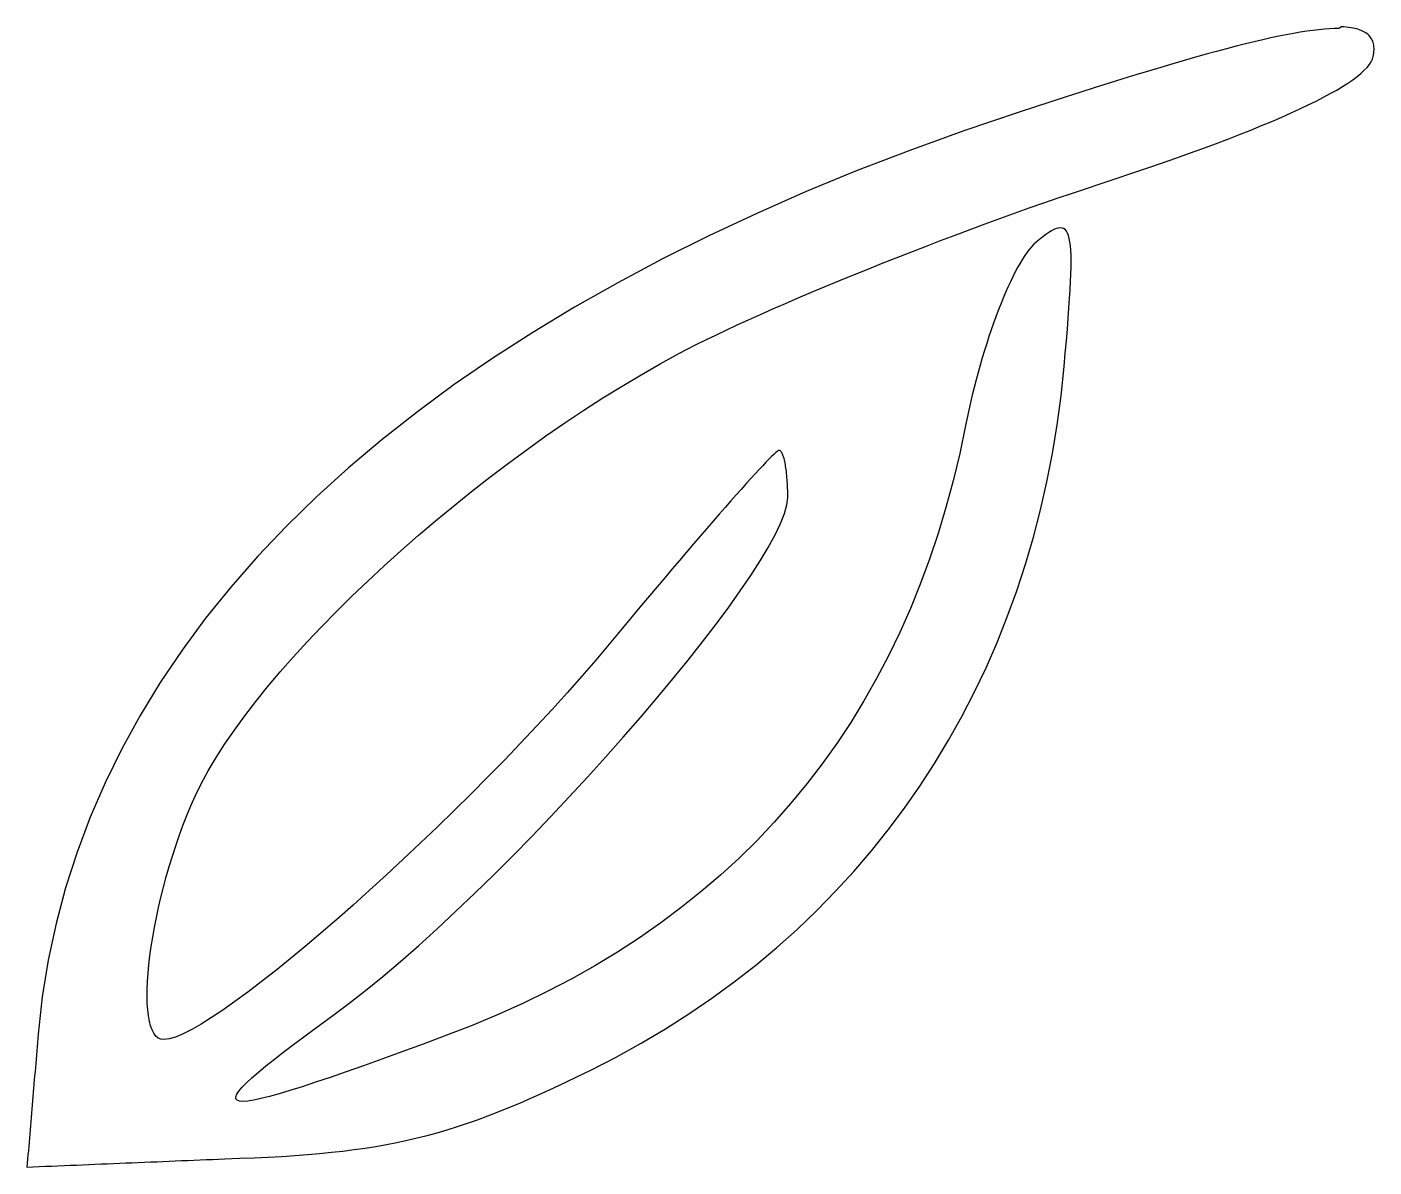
# Model space of a CAD drawing. Extents: x 0 to 14.8, y 0 to 12.6.
import ezdxf

# ---------------------------------------------------------------- set-up
doc = ezdxf.new("R2010")
doc.units = 0
doc.layers.add('Layer_1', color=7, linetype='CONTINUOUS')

msp = doc.modelspace()

# ---------------------------------------------------------------- linework, layer by layer
at = {"layer": 'Layer_1', "color": 7}
msp.add_lwpolyline([(14.44625, 12.541251), (14.395904, 12.540997), (14.342188, 12.538175), (14.285055, 12.534224), (14.224457, 12.52858), (14.160346, 12.521242), (14.092675, 12.511928), (14.021396, 12.500922), (13.946462, 12.48794), (13.867824, 12.473264), (13.785435, 12.456895), (13.699247, 12.438551), (13.609212, 12.418513), (13.515284, 12.3965), (13.417413, 12.372511), (13.315553, 12.346828), (13.209655, 12.319171), (13.099673, 12.289791), (12.985557, 12.258549), (12.867262, 12.225416), (12.744738, 12.190449), (12.617938, 12.153591), (12.486814, 12.114842), (12.35132, 12.074202), (12.211406, 12.031699), (12.067026, 11.987277), (11.918132, 11.940965), (11.764675, 11.892733), (11.606609, 11.84261), (11.443885, 11.79054), (11.276456, 11.736579), (11.104274, 11.680699), (10.927292, 11.622872), (10.316023, 11.415749), (9.721237, 11.200414), (9.143051, 10.977006), (8.581581, 10.745584), (8.036946, 10.506316), (7.509262, 10.259287), (6.998646, 10.004582), (6.505216, 9.742312), (6.029089, 9.472621), (5.570383, 9.195592), (5.129214, 8.911337), (4.7057, 8.619971), (4.299958, 8.321578), (3.912105, 8.01627), (3.542259, 7.704188), (3.190536, 7.38539), (2.857054, 7.060016), (2.541931, 6.728179), (2.245283, 6.389964), (1.967228, 6.045512), (1.707882, 5.694879), (1.467364, 5.338206), (1.245791, 4.975607), (1.043279, 4.607194), (0.859946, 4.233052), (0.695909, 3.853294), (0.551285, 3.468004), (0.426192, 3.077352), (0.320747, 2.681395), (0.235068, 2.280272), (0.16927, 1.874042), (0.123472, 1.462872), (0.119614, 1.417124), (0.115755, 1.371376), (0.111897, 1.325627), (0.108038, 1.279879), (0.10418, 1.234131), (0.100321, 1.188354), (0.096463, 1.142606), (0.092604, 1.096858), (0.088746, 1.05111), (0.084887, 1.005362), (0.081029, 0.959613), (0.07717, 0.913865), (0.073312, 0.868117), (0.069453, 0.822369), (0.065595, 0.77662), (0.061736, 0.730844), (0.057877, 0.685096), (0.054019, 0.639348), (0.05016, 0.593599), (0.046302, 0.547851), (0.042443, 0.502103), (0.038585, 0.456355), (0.034726, 0.410606), (0.030868, 0.364858), (0.027009, 0.31911), (0.023151, 0.273362), (0.019292, 0.227585), (0.015434, 0.181837), (0.011575, 0.136089), (0.007717, 0.090341), (0.003858, 0.044592), (0, 0.000001), (0.068075, 0.002824), (0.13615, 0.005646), (0.204225, 0.008468), (0.2723, 0.01129), (0.340375, 0.014112), (0.408451, 0.016935), (0.476526, 0.019757), (0.544601, 0.022579), (0.612676, 0.025401), (0.680751, 0.028224), (0.748826, 0.031046), (0.816901, 0.033868), (0.884976, 0.03669), (0.953051, 0.039512), (1.021126, 0.042335), (1.089201, 0.045157), (1.157276, 0.047979), (1.225352, 0.050801), (1.293427, 0.053624), (1.361502, 0.056446), (1.429577, 0.059268), (1.497652, 0.06209), (1.565727, 0.064912), (1.633802, 0.067735), (1.701877, 0.070557), (1.769952, 0.073379), (1.838027, 0.076201), (1.906102, 0.079024), (1.974178, 0.081846), (2.042253, 0.084668), (2.110328, 0.08749), (2.178403, 0.090312), (2.343814, 0.096239), (2.503216, 0.10273), (2.656954, 0.110068), (2.805375, 0.118252), (2.948826, 0.127566), (3.087652, 0.138008), (3.222201, 0.149579), (3.352818, 0.162561), (3.47985, 0.176672), (3.603644, 0.192195), (3.724545, 0.20941), (3.842901, 0.228037), (3.959058, 0.248357), (4.073361, 0.270652), (4.186158, 0.294641), (4.297795, 0.320606), (4.408619, 0.348546), (4.518975, 0.378659), (4.62921, 0.410945), (4.739671, 0.445517), (4.850703, 0.48246), (4.962655, 0.52183), (5.075871, 0.56374), (5.190698, 0.608275), (5.307483, 0.655491), (5.426572, 0.7055), (5.548311, 0.758361), (5.673047, 0.814184), (5.801127, 0.873056), (5.932896, 0.935032), (6.068701, 1.000225), (6.208889, 1.068692), (6.48951, 1.212259), (6.763251, 1.363248), (7.03004, 1.521518), (7.289805, 1.687013), (7.542475, 1.859592), (7.787978, 2.03917), (8.026243, 2.225634), (8.257198, 2.418872), (8.480772, 2.618826), (8.696893, 2.825328), (8.90549, 3.038293), (9.106491, 3.257636), (9.299824, 3.483244), (9.485418, 3.715005), (9.663202, 3.952834), (9.833104, 4.196589), (9.995052, 4.446215), (10.148974, 4.70157), (10.2948, 4.96254), (10.432458, 5.229071), (10.561876, 5.50102), (10.682982, 5.778304), (10.795706, 6.060808), (10.899975, 6.348421), (10.995718, 6.641029), (11.082863, 6.938576), (11.16134, 7.240892), (11.231075, 7.54795), (11.291999, 7.85958), (11.344038, 8.175697), (11.387123, 8.496188), (11.421181, 8.82097), (11.434123, 8.965863), (11.445988, 9.102345), (11.456735, 9.230559), (11.466328, 9.350729), (11.474729, 9.463025), (11.481901, 9.567617), (11.487802, 9.66473), (11.492399, 9.754476), (11.495651, 9.837111), (11.497513, 9.912775), (11.497965, 9.981665), (11.496949, 10.04398), (11.494437, 10.09986), (11.490401, 10.149531), (11.484796, 10.193162), (11.477583, 10.230924), (11.468721, 10.263012), (11.458174, 10.289541), (11.445906, 10.310708), (11.431877, 10.326795), (11.41605, 10.338084), (11.398388, 10.344575), (11.378853, 10.347397), (11.357407, 10.344575), (11.334011, 10.337801), (11.308628, 10.327077), (11.281218, 10.312401), (11.251746, 10.294057), (11.220174, 10.272326), (11.186463, 10.247208), (11.150576, 10.218986), (11.112474, 10.187941), (11.088519, 10.16621), (11.064067, 10.140528), (11.039164, 10.111092), (11.013857, 10.077959), (10.988195, 10.041214), (10.962227, 10.001054), (10.936, 9.957535), (10.909562, 9.910856), (10.88296, 9.861072), (10.856244, 9.808381), (10.829462, 9.752896), (10.802659, 9.694702), (10.775885, 9.633967), (10.749186, 9.570834), (10.722612, 9.505387), (10.696213, 9.437795), (10.670034, 9.36817), (10.644123, 9.296655), (10.618529, 9.223362), (10.593298, 9.148404), (10.568479, 9.07195), (10.544121, 8.994113), (10.52027, 8.915034), (10.496976, 8.834827), (10.474285, 8.753603), (10.452246, 8.671533), (10.430905, 8.588701), (10.410311, 8.505276), (10.390513, 8.421371), (10.371559, 8.337128), (10.353497, 8.252631), (10.336374, 8.168077), (10.271756, 7.861668), (10.199682, 7.561412), (10.12016, 7.267308), (10.033198, 6.979357), (9.938806, 6.697614), (9.836991, 6.422024), (9.727762, 6.152615), (9.611128, 5.889415), (9.487098, 5.632395), (9.355679, 5.381584), (9.216881, 5.136982), (9.070711, 4.898617), (8.917179, 4.666461), (8.756293, 4.440542), (8.588062, 4.220889), (8.412494, 4.007444), (8.229597, 3.800265), (8.039381, 3.599351), (7.841853, 3.404702), (7.637023, 3.216347), (7.424898, 3.034229), (7.205488, 2.858433), (6.978801, 2.68893), (6.744845, 2.525693), (6.503629, 2.368805), (6.255161, 2.218212), (5.999451, 2.07394), (5.736506, 1.935989), (5.466336, 1.804389), (5.188948, 1.679139), (4.904352, 1.56021), (4.612555, 1.44766), (4.36335, 1.355656), (4.129072, 1.269804), (3.909583, 1.190132), (3.70475, 1.116614), (3.514436, 1.049332), (3.338506, 0.988259), (3.176824, 0.93348), (3.029255, 0.884966), (2.895663, 0.842773), (2.775912, 0.806875), (2.669868, 0.777382), (2.577394, 0.75424), (2.498355, 0.737589), (2.432616, 0.727429), (2.380041, 0.723478), (2.340494, 0.7263), (2.31384, 0.735331), (2.299944, 0.750854), (2.298668, 0.773149), (2.30988, 0.801908), (2.333442, 0.83727), (2.369219, 0.879236), (2.417076, 0.927863), (2.476878, 0.983151), (2.548488, 1.045127), (2.631771, 1.11382), (2.726591, 1.189258), (2.832813, 1.271469), (2.950302, 1.360454), (3.078922, 1.456268), (3.218537, 1.558884), (3.369012, 1.668386), (3.545852, 1.800297), (3.729584, 1.944541), (3.919387, 2.100158), (4.114443, 2.266246), (4.31393, 2.441844), (4.517029, 2.626051), (4.722918, 2.817934), (4.93078, 3.016505), (5.139792, 3.220891), (5.349135, 3.43013), (5.557989, 3.643293), (5.765534, 3.859447), (5.970949, 4.077689), (6.173414, 4.297032), (6.37211, 4.516573), (6.566216, 4.73538), (6.754912, 4.952522), (6.937378, 5.167039), (7.112793, 5.378028), (7.280338, 5.584558), (7.439193, 5.785698), (7.588537, 5.98046), (7.727549, 6.167996), (7.855412, 6.347292), (7.971302, 6.517472), (8.074402, 6.677577), (8.16389, 6.826703), (8.238947, 6.963863), (8.298752, 7.088182), (8.342486, 7.198672), (8.369328, 7.294458), (8.378458, 7.374553), (8.37834, 7.400799), (8.378002, 7.426764), (8.377437, 7.452446), (8.376647, 7.477846), (8.375631, 7.502682), (8.374389, 7.527235), (8.37295, 7.551224), (8.371313, 7.574648), (8.36945, 7.597508), (8.367418, 7.619804), (8.365189, 7.641535), (8.362762, 7.662702), (8.360165, 7.683022), (8.357371, 7.702777), (8.354408, 7.721686), (8.351275, 7.739748), (8.347976, 7.757246), (8.344513, 7.773897), (8.340895, 7.789419), (8.337122, 7.804095), (8.333199, 7.817924), (8.329132, 7.830624), (8.324927, 7.842195), (8.320586, 7.852919), (8.316113, 7.862515), (8.311513, 7.870982), (8.306791, 7.878037), (8.301951, 7.883964), (8.296998, 7.888762), (8.291935, 7.892148), (8.286768, 7.89497), (8.281498, 7.89497), (8.273895, 7.892148), (8.261805, 7.883964), (8.245349, 7.870417), (8.224648, 7.851508), (8.199821, 7.827519), (8.170989, 7.79862), (8.138274, 7.764894), (8.101797, 7.726484), (8.061678, 7.683558), (8.018038, 7.636229), (7.970998, 7.584639), (7.920679, 7.528928), (7.867201, 7.469238), (7.810687, 7.405682), (7.751255, 7.338428), (7.689028, 7.26759), (7.624126, 7.193338), (7.55667, 7.115783), (7.486781, 7.035068), (7.414579, 6.951332), (7.340186, 6.86469), (7.263722, 6.77531), (7.185308, 6.683334), (7.105065, 6.588902), (7.023114, 6.4921), (6.939576, 6.393125), (6.854571, 6.292089), (6.76822, 6.189106), (6.680645, 6.084374), (6.591965, 5.977976), (6.502302, 5.870082), (6.411777, 5.760806), (6.264225, 5.585038), (6.109805, 5.406081), (5.949168, 5.224471), (5.782965, 5.040829), (5.611844, 4.855691), (5.436457, 4.66965), (5.257453, 4.483299), (5.075482, 4.297202), (4.891194, 4.111923), (4.705239, 3.928055), (4.518268, 3.746163), (4.33093, 3.56681), (4.143875, 3.390591), (3.957753, 3.218097), (3.773214, 3.049892), (3.590909, 2.886542), (3.411487, 2.72861), (3.235599, 2.576718), (3.063893, 2.431402), (2.897021, 2.293226), (2.735633, 2.16284), (2.580378, 2.040722), (2.431906, 1.927523), (2.290868, 1.823806), (2.157913, 1.730108), (2.033691, 1.64705), (1.918853, 1.575196), (1.814049, 1.515083), (1.719928, 1.467359), (1.637141, 1.432533), (1.566337, 1.411366), (1.508166, 1.404029), (1.475667, 1.408544), (1.446444, 1.421809), (1.420448, 1.44354), (1.397631, 1.473427), (1.377944, 1.511019), (1.361339, 1.555977), (1.347767, 1.607878), (1.337179, 1.666382), (1.329528, 1.731124), (1.324764, 1.801708), (1.322839, 1.877767), (1.323702, 1.958962), (1.327309, 2.044871), (1.333608, 2.135182), (1.342552, 2.229472), (1.354092, 2.327403), (1.368179, 2.42858), (1.384765, 2.532635), (1.403801, 2.639231), (1.425238, 2.747971), (1.449029, 2.858461), (1.475123, 2.970362), (1.503474, 3.083307), (1.534032, 3.196902), (1.566748, 3.310778), (1.601575, 3.424599), (1.638463, 3.537939), (1.677363, 3.650489), (1.718228, 3.761826), (1.761009, 3.871582), (1.805657, 3.979419), (1.852124, 4.084942), (1.91885, 4.222638), (1.995781, 4.364737), (2.082542, 4.5109), (2.178753, 4.660788), (2.28404, 4.814035), (2.398023, 4.97033), (2.520327, 5.129306), (2.650574, 5.290596), (2.788387, 5.453889), (2.933389, 5.61882), (3.085203, 5.785049), (3.243452, 5.952209), (3.407759, 6.11999), (3.577747, 6.288025), (3.753038, 6.455976), (3.933256, 6.623503), (4.118024, 6.790212), (4.306964, 6.95582), (4.499699, 7.11996), (4.695852, 7.282266), (4.895047, 7.442427), (5.096906, 7.600048), (5.301052, 7.754819), (5.507108, 7.9064), (5.714697, 8.054426), (5.923442, 8.198557), (6.132966, 8.338426), (6.342891, 8.473724), (6.552841, 8.604082), (6.762439, 8.729163), (6.971307, 8.848599), (7.179068, 8.962081), (7.271085, 9.010341), (7.369503, 9.060435), (7.474026, 9.11228), (7.584353, 9.165732), (7.700187, 9.220709), (7.821228, 9.277041), (7.947179, 9.334614), (8.077741, 9.393345), (8.212615, 9.453063), (8.351502, 9.513712), (8.494104, 9.575124), (8.640123, 9.637185), (8.789259, 9.699782), (8.941214, 9.762802), (9.09569, 9.826104), (9.252388, 9.889604), (9.41101, 9.953161), (9.571256, 10.016632), (9.732828, 10.079963), (9.895428, 10.142955), (10.058757, 10.205524), (10.222517, 10.267584), (10.386408, 10.32894), (10.550133, 10.389561), (10.713392, 10.449251), (10.875887, 10.507925), (11.03732, 10.565442), (11.197392, 10.621717), (11.355804, 10.676609), (11.512257, 10.730006), (11.666454, 10.781765), (11.818096, 10.831803), (11.994963, 10.890054), (12.166654, 10.94743), (12.333153, 11.00393), (12.494441, 11.059585), (12.650503, 11.114364), (12.80132, 11.16824), (12.946876, 11.221213), (13.087153, 11.273312), (13.222134, 11.324478), (13.351802, 11.374742), (13.476141, 11.424103), (13.595131, 11.472504), (13.708757, 11.519974), (13.817001, 11.566512), (13.919847, 11.612091), (14.017276, 11.65671), (14.109272, 11.700342), (14.195817, 11.743014), (14.276895, 11.784726), (14.352488, 11.825423), (14.422578, 11.865132), (14.48715, 11.903852), (14.546185, 11.941529), (14.599667, 11.978218), (14.647577, 12.013863), (14.6899, 12.048491), (14.726618, 12.082076), (14.757713, 12.114588), (14.783169, 12.146084), (14.802967, 12.176507), (14.817092, 12.20583), (14.825525, 12.234109), (14.829044, 12.253582), (14.831669, 12.272491), (14.833362, 12.290836), (14.834153, 12.308616), (14.834011, 12.325831), (14.832939, 12.342482), (14.830907, 12.358287), (14.827927, 12.373527), (14.823981, 12.388202), (14.819062, 12.402313), (14.813161, 12.41586), (14.806266, 12.428842), (14.798372, 12.44126), (14.789468, 12.453113), (14.779545, 12.464402), (14.768595, 12.475127), (14.756609, 12.485004), (14.743576, 12.494318), (14.72949, 12.503067), (14.714341, 12.511251), (14.698118, 12.518871), (14.680813, 12.525927), (14.662417, 12.532136), (14.642921, 12.53778), (14.622316, 12.54286), (14.600594, 12.547376), (14.577745, 12.551327), (14.553762, 12.554431), (14.528633, 12.557253), (14.502349, 12.560076), (14.474903, 12.560076), (14.44625, 12.541251)], dxfattribs=at)

doc.saveas('drawing.dxf')
